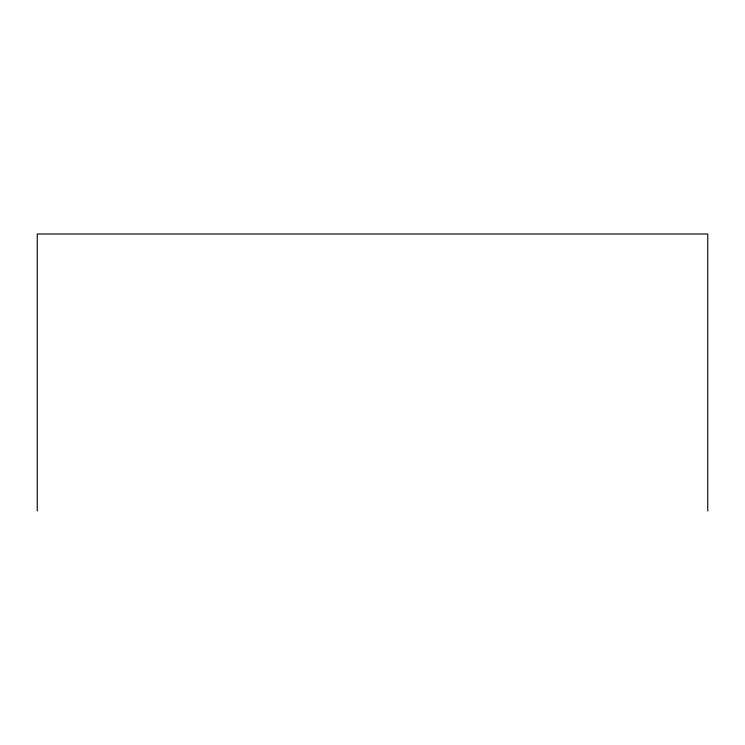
<?xml version="1.0" encoding="UTF-8"?>
<svg xmlns="http://www.w3.org/2000/svg" width="745" height="745" viewBox="0 0 745 745"><rect width="100%" height="100%" fill="white"/><g stroke="black" fill="none" stroke-linecap="round" stroke-linejoin="round"><path stroke-width="1.12" d="M707.75 511.014L707.75 233.986L37.25 233.986L37.25 511.014"/></g></svg>
